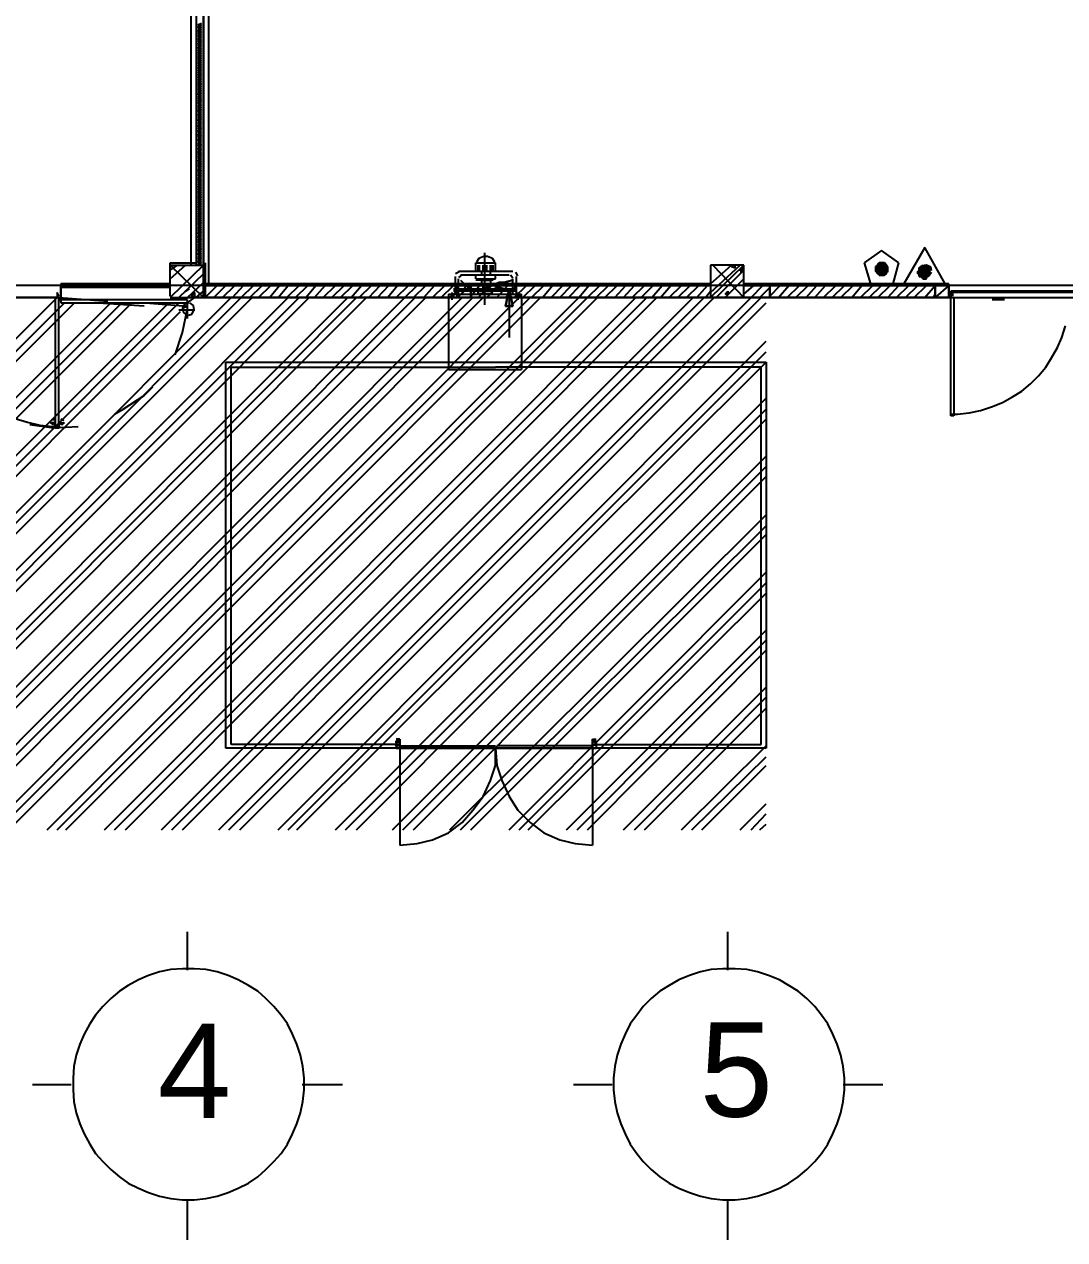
# Model space of a CAD drawing. Header units: millimetres. Extents: x 5 to 415, y 48 to 251.
# Drawn here: x 61.25 to 86.59, y 48.44 to 78.04 of the extents above; entities that cross this region are included whole.
import ezdxf

# ---------------------------------------------------------------- set-up
doc = ezdxf.new("R2010")
doc.units = ezdxf.units.MM
for name, color, linetype in [('H', 7, 'Continuous'), ('P', 7, 'Continuous'), ('T', 7, 'Continuous')]:
    doc.layers.add(name, color=color, linetype=linetype)

msp = doc.modelspace()

# ---------------------------------------------------------------- hatches: boundary and pattern name
at = {"layer": 'H', "linetype": 'Continuous'}
for points in [[(82.003, 72.143), (82.038, 72.178), (82.25, 72.178), (82.25, 72.143), (82.003, 72.143)], [(82.003, 72.09), (82.003, 72.143), (82.303, 72.143), (82.303, 72.09), (82.003, 72.09)], [(82.003, 72.055), (82.003, 72.09), (82.303, 72.09), (82.303, 72.055), (82.003, 72.055)], [(82.003, 72.002), (82.003, 72.055), (82.303, 72.055), (82.303, 72.002), (82.003, 72.002)], [(82.038, 71.967), (82.003, 72.002), (82.25, 72.002), (82.25, 71.967), (82.038, 71.967)], [(82.038, 72.178), (82.091, 72.231), (82.215, 72.231), (82.25, 72.178), (82.038, 72.178)], [(82.091, 71.931), (82.038, 71.967), (82.25, 71.967), (82.215, 71.931), (82.091, 71.931)], [(83.009, 72.002), (83.062, 72.055), (83.308, 72.055), (83.308, 72.002), (83.009, 72.002)], [(83.009, 71.967), (83.009, 72.002), (83.308, 72.002), (83.308, 71.967), (83.009, 71.967)], [(83.062, 72.09), (83.097, 72.143), (83.273, 72.143), (83.273, 72.09), (83.062, 72.09)], [(83.062, 72.055), (83.062, 72.09), (83.308, 72.09), (83.308, 72.055), (83.062, 72.055)], [(83.062, 71.931), (83.062, 71.967), (83.308, 71.967), (83.308, 71.931), (83.062, 71.931)], [(83.062, 71.878), (83.062, 71.931), (83.308, 71.931), (83.273, 71.878), (83.062, 71.878)], [(83.15, 71.843), (83.097, 71.878), (83.22, 71.878), (83.22, 71.843), (83.15, 71.843)], [(72.99, 71.173), (73.06, 71.579), (73.148, 71.173), (72.99, 71.173)], [(70.309, 60.537), (70.309, 60.59), (70.362, 60.59), (70.362, 60.537), (70.309, 60.537)], [(70.309, 60.448), (70.309, 60.501), (70.362, 60.501), (70.362, 60.448), (70.309, 60.448)]]:
    msp.add_hatch(color=256, dxfattribs=at).paths.add_polyline_path(points)

# ---------------------------------------------------------------- linework, layer by layer
at = {"layer": 'P'}
for points in [[(65.74, 102.112), (65.74, 71.72)], [(65.74, 102.112), (65.74, 71.72)], [(65.617, 72.178), (65.617, 86.66)], [(65.617, 86.66), (65.617, 72.178)], [(65.317, 72.178), (65.317, 84.931)], [(65.44, 84.931), (65.44, 72.178)], [(65.44, 84.931), (65.44, 72.178)], [(65.476, 78.034), (65.564, 78.07)], [(65.476, 77.982), (65.564, 78.034)], [(65.564, 78.034), (65.476, 78.034)], [(65.476, 77.946), (65.564, 77.982)], [(65.564, 77.982), (65.476, 77.982)], [(65.476, 77.893), (65.564, 77.946)], [(65.564, 77.946), (65.476, 77.946)], [(65.476, 77.858), (65.564, 77.893)], [(65.564, 77.893), (65.476, 77.893)], [(65.476, 77.823), (65.564, 77.858)], [(65.564, 77.858), (65.476, 77.858)], [(65.476, 77.77), (65.564, 77.823)], [(65.564, 77.823), (65.476, 77.823)], [(65.476, 77.735), (65.564, 77.77)], [(65.564, 77.77), (65.476, 77.77)], [(65.476, 77.682), (65.564, 77.735)], [(65.564, 77.735), (65.476, 77.735)], [(65.476, 77.646), (65.564, 77.682)], [(65.564, 77.682), (65.476, 77.682)], [(65.476, 77.611), (65.564, 77.646)], [(65.564, 77.646), (65.476, 77.646)], [(65.476, 77.558), (65.564, 77.611)], [(65.564, 77.611), (65.476, 77.611)], [(65.476, 77.523), (65.564, 77.558)], [(65.564, 77.558), (65.476, 77.558)], [(65.476, 77.47), (65.564, 77.523)], [(65.564, 77.523), (65.476, 77.523)], [(65.476, 77.435), (65.564, 77.47)], [(65.564, 77.47), (65.476, 77.47)], [(65.476, 77.399), (65.564, 77.435)], [(65.564, 77.435), (65.476, 77.435)], [(65.476, 77.347), (65.564, 77.399)], [(65.564, 77.399), (65.476, 77.399)], [(65.476, 77.311), (65.564, 77.347)], [(65.564, 77.347), (65.476, 77.347)], [(65.476, 77.258), (65.564, 77.311)], [(65.564, 77.311), (65.476, 77.311)], [(65.564, 77.223), (65.476, 77.258)], [(65.476, 77.258), (65.564, 77.258)], [(65.564, 77.258), (65.476, 77.258)], [(65.564, 77.188), (65.476, 77.223)], [(65.476, 77.223), (65.564, 77.223)], [(65.564, 77.135), (65.476, 77.188)], [(65.476, 77.188), (65.564, 77.188)], [(65.564, 77.1), (65.476, 77.135)], [(65.476, 77.135), (65.564, 77.135)], [(65.564, 77.047), (65.476, 77.1)], [(65.476, 77.1), (65.564, 77.1)], [(65.564, 77.011), (65.476, 77.047)], [(65.476, 77.047), (65.564, 77.047)], [(65.564, 76.976), (65.476, 77.011)], [(65.476, 77.011), (65.564, 77.011)], [(65.564, 76.923), (65.476, 76.976)], [(65.476, 76.976), (65.564, 76.976)], [(65.564, 76.888), (65.476, 76.923)], [(65.476, 76.923), (65.564, 76.923)], [(65.564, 76.835), (65.476, 76.888)], [(65.476, 76.888), (65.564, 76.888)], [(65.564, 76.8), (65.476, 76.835)], [(65.476, 76.835), (65.564, 76.835)], [(65.564, 76.764), (65.476, 76.8)], [(65.476, 76.8), (65.564, 76.8)], [(65.564, 76.712), (65.476, 76.764)], [(65.476, 76.764), (65.564, 76.764)], [(65.564, 76.676), (65.476, 76.712)], [(65.476, 76.712), (65.564, 76.712)], [(65.564, 76.623), (65.476, 76.676)], [(65.476, 76.676), (65.564, 76.676)], [(65.564, 76.588), (65.476, 76.623)], [(65.476, 76.623), (65.564, 76.623)], [(65.564, 76.553), (65.476, 76.588)], [(65.476, 76.588), (65.564, 76.588)], [(65.564, 76.5), (65.476, 76.553)], [(65.476, 76.553), (65.564, 76.553)], [(65.564, 76.465), (65.476, 76.5)], [(65.476, 76.5), (65.564, 76.5)], [(65.564, 76.412), (65.476, 76.465)], [(65.476, 76.465), (65.564, 76.465)], [(65.564, 76.376), (65.476, 76.412)], [(65.476, 76.412), (65.564, 76.412)], [(65.564, 76.341), (65.476, 76.376)], [(65.476, 76.376), (65.564, 76.376)], [(65.564, 76.288), (65.476, 76.341)], [(65.476, 76.341), (65.564, 76.341)], [(65.564, 76.253), (65.476, 76.288)], [(65.476, 76.288), (65.564, 76.288)], [(65.564, 76.2), (65.476, 76.253)], [(65.476, 76.253), (65.564, 76.253)], [(65.564, 76.165), (65.476, 76.2)], [(65.476, 76.2), (65.564, 76.2)], [(65.564, 76.129), (65.476, 76.165)], [(65.476, 76.165), (65.564, 76.165)], [(65.564, 76.077), (65.476, 76.129)], [(65.476, 76.129), (65.564, 76.129)], [(65.564, 76.041), (65.476, 76.077)], [(65.476, 76.077), (65.564, 76.077)], [(65.564, 75.988), (65.476, 76.041)], [(65.476, 76.041), (65.564, 76.041)], [(65.564, 75.953), (65.476, 75.988)], [(65.476, 75.988), (65.564, 75.988)], [(65.564, 75.918), (65.476, 75.953)], [(65.476, 75.953), (65.564, 75.953)], [(65.564, 75.865), (65.476, 75.918)], [(65.476, 75.918), (65.564, 75.918)], [(65.564, 75.83), (65.476, 75.865)], [(65.476, 75.865), (65.564, 75.865)], [(65.564, 75.777), (65.476, 75.83)], [(65.476, 75.83), (65.564, 75.83)], [(65.564, 75.741), (65.476, 75.777)], [(65.476, 75.777), (65.564, 75.777)], [(65.564, 75.706), (65.476, 75.741)], [(65.476, 75.741), (65.564, 75.741)], [(65.564, 75.653), (65.476, 75.706)], [(65.476, 75.706), (65.564, 75.706)], [(65.564, 75.618), (65.476, 75.653)], [(65.476, 75.653), (65.564, 75.653)], [(65.476, 75.565), (65.564, 75.618)], [(65.564, 75.618), (65.476, 75.618)], [(65.476, 75.618), (65.564, 75.618)], [(65.476, 75.53), (65.564, 75.565)], [(65.564, 75.565), (65.476, 75.565)], [(65.476, 75.494), (65.564, 75.53)], [(65.564, 75.53), (65.476, 75.53)], [(65.476, 75.442), (65.564, 75.494)], [(65.564, 75.494), (65.476, 75.494)], [(65.476, 75.406), (65.564, 75.442)], [(65.564, 75.442), (65.476, 75.442)], [(65.476, 75.353), (65.564, 75.406)], [(65.564, 75.406), (65.476, 75.406)], [(65.476, 75.318), (65.564, 75.353)], [(65.564, 75.353), (65.476, 75.353)], [(65.476, 75.283), (65.564, 75.318)], [(65.564, 75.318), (65.476, 75.318)], [(65.476, 75.23), (65.564, 75.283)], [(65.564, 75.283), (65.476, 75.283)], [(65.476, 75.195), (65.564, 75.23)], [(65.564, 75.23), (65.476, 75.23)], [(65.476, 75.142), (65.564, 75.195)], [(65.564, 75.195), (65.476, 75.195)], [(65.476, 75.106), (65.564, 75.142)], [(65.564, 75.142), (65.476, 75.142)], [(65.476, 75.071), (65.564, 75.106)], [(65.564, 75.106), (65.476, 75.106)], [(65.476, 75.018), (65.564, 75.071)], [(65.564, 75.071), (65.476, 75.071)], [(65.476, 74.983), (65.564, 75.018)], [(65.564, 75.018), (65.476, 75.018)], [(65.476, 74.93), (65.564, 74.983)], [(65.564, 74.983), (65.476, 74.983)], [(65.476, 74.895), (65.564, 74.93)], [(65.564, 74.93), (65.476, 74.93)], [(65.476, 74.859), (65.564, 74.895)], [(65.564, 74.895), (65.476, 74.895)], [(65.476, 74.807), (65.564, 74.859)], [(65.564, 74.859), (65.476, 74.859)], [(65.476, 74.771), (65.564, 74.807)], [(65.564, 74.807), (65.476, 74.807)], [(65.476, 74.718), (65.564, 74.771)], [(65.564, 74.771), (65.476, 74.771)], [(65.476, 74.683), (65.564, 74.718)], [(65.564, 74.718), (65.476, 74.718)], [(65.476, 74.648), (65.564, 74.683)], [(65.564, 74.683), (65.476, 74.683)], [(65.476, 74.595), (65.564, 74.648)], [(65.564, 74.648), (65.476, 74.648)], [(65.476, 74.56), (65.564, 74.595)], [(65.564, 74.595), (65.476, 74.595)], [(65.476, 74.507), (65.564, 74.56)], [(65.564, 74.56), (65.476, 74.56)], [(65.476, 74.471), (65.564, 74.507)], [(65.564, 74.507), (65.476, 74.507)], [(65.476, 74.436), (65.564, 74.471)], [(65.564, 74.471), (65.476, 74.471)], [(65.476, 74.383), (65.564, 74.436)], [(65.564, 74.436), (65.476, 74.436)], [(65.476, 74.348), (65.564, 74.383)], [(65.564, 74.383), (65.476, 74.383)], [(65.476, 74.295), (65.564, 74.348)], [(65.564, 74.348), (65.476, 74.348)], [(65.476, 74.26), (65.564, 74.295)], [(65.564, 74.295), (65.476, 74.295)], [(65.476, 74.224), (65.564, 74.26)], [(65.564, 74.26), (65.476, 74.26)], [(65.476, 74.172), (65.564, 74.224)], [(65.564, 74.224), (65.476, 74.224)], [(65.476, 74.136), (65.564, 74.172)], [(65.564, 74.172), (65.476, 74.172)], [(65.476, 74.083), (65.564, 74.136)], [(65.564, 74.136), (65.476, 74.136)], [(65.476, 74.048), (65.564, 74.083)], [(65.564, 74.083), (65.476, 74.083)], [(65.476, 74.013), (65.564, 74.048)], [(65.564, 74.048), (65.476, 74.048)], [(65.476, 73.96), (65.564, 74.013)], [(65.564, 74.013), (65.476, 74.013)], [(65.564, 73.925), (65.476, 73.96)], [(65.476, 73.96), (65.564, 73.96)], [(65.564, 73.96), (65.476, 73.96)], [(65.564, 73.872), (65.476, 73.925)], [(65.476, 73.925), (65.564, 73.925)], [(65.564, 73.836), (65.476, 73.872)], [(65.476, 73.872), (65.564, 73.872)], [(65.564, 73.801), (65.476, 73.836)], [(65.476, 73.836), (65.564, 73.836)], [(65.564, 73.748), (65.476, 73.801)], [(65.476, 73.801), (65.564, 73.801)], [(65.564, 73.713), (65.476, 73.748)], [(65.476, 73.748), (65.564, 73.748)], [(65.564, 73.66), (65.476, 73.713)], [(65.476, 73.713), (65.564, 73.713)], [(65.564, 73.625), (65.476, 73.66)], [(65.476, 73.66), (65.564, 73.66)], [(65.564, 73.589), (65.476, 73.625)], [(65.476, 73.625), (65.564, 73.625)], [(65.564, 73.537), (65.476, 73.589)], [(65.476, 73.589), (65.564, 73.589)], [(65.564, 73.501), (65.476, 73.537)], [(65.476, 73.537), (65.564, 73.537)], [(65.564, 73.448), (65.476, 73.501)], [(65.476, 73.501), (65.564, 73.501)], [(65.564, 73.413), (65.476, 73.448)], [(65.476, 73.448), (65.564, 73.448)], [(65.564, 73.378), (65.476, 73.413)], [(65.476, 73.413), (65.564, 73.413)], [(65.564, 73.325), (65.476, 73.378)], [(65.476, 73.378), (65.564, 73.378)], [(65.564, 73.29), (65.476, 73.325)], [(65.476, 73.325), (65.564, 73.325)], [(65.564, 73.237), (65.476, 73.29)], [(65.476, 73.29), (65.564, 73.29)], [(65.564, 73.201), (65.476, 73.237)], [(65.476, 73.237), (65.564, 73.237)], [(65.564, 73.166), (65.476, 73.201)], [(65.476, 73.201), (65.564, 73.201)], [(65.564, 73.113), (65.476, 73.166)], [(65.476, 73.166), (65.564, 73.166)], [(65.564, 73.078), (65.476, 73.113)], [(65.476, 73.113), (65.564, 73.113)], [(65.564, 73.025), (65.476, 73.078)], [(65.476, 73.078), (65.564, 73.078)], [(65.564, 72.99), (65.476, 73.025)], [(65.476, 73.025), (65.564, 73.025)], [(65.564, 72.954), (65.476, 72.99)], [(65.476, 72.99), (65.564, 72.99)], [(65.564, 72.902), (65.476, 72.954)], [(65.476, 72.954), (65.564, 72.954)], [(65.564, 72.866), (65.476, 72.902)], [(65.476, 72.902), (65.564, 72.902)], [(65.564, 72.813), (65.476, 72.866)], [(65.476, 72.866), (65.564, 72.866)], [(65.564, 72.778), (65.476, 72.813)], [(65.476, 72.813), (65.564, 72.813)], [(65.564, 72.743), (65.476, 72.778)], [(65.476, 72.778), (65.564, 72.778)], [(65.564, 72.69), (65.476, 72.743)], [(65.476, 72.743), (65.564, 72.743)], [(65.564, 72.655), (65.476, 72.69)], [(65.476, 72.69), (65.564, 72.69)], [(65.564, 72.602), (65.476, 72.655)], [(65.476, 72.655), (65.564, 72.655)], [(65.564, 72.566), (65.476, 72.602)], [(65.476, 72.602), (65.564, 72.602)], [(65.564, 72.531), (65.476, 72.566)], [(65.476, 72.566), (65.564, 72.566)], [(83.185, 72.602), (82.673, 71.72)], [(83.679, 71.72), (83.185, 72.602)], [(65.564, 72.478), (65.476, 72.531)], [(65.476, 72.531), (65.564, 72.531)], [(65.564, 72.443), (65.476, 72.478)], [(65.476, 72.478), (65.564, 72.478)], [(65.564, 72.39), (65.476, 72.443)], [(65.476, 72.443), (65.564, 72.443)], [(65.564, 72.355), (65.476, 72.39)], [(65.476, 72.39), (65.564, 72.39)], [(65.564, 72.319), (65.476, 72.355)], [(65.476, 72.355), (65.564, 72.355)], [(65.476, 72.267), (65.564, 72.319)], [(65.564, 72.319), (65.476, 72.319)], [(65.476, 72.319), (65.564, 72.319)], [(65.476, 72.231), (65.564, 72.267)], [(65.564, 72.267), (65.476, 72.267)], [(72.319, 72.337), (72.267, 72.249)], [(72.443, 72.39), (72.319, 72.337)], [(72.531, 72.39), (72.443, 72.39)], [(72.461, 72.478), (72.461, 71.208)], [(72.655, 72.337), (72.531, 72.39)], [(72.708, 72.249), (72.655, 72.337)], [(82.127, 72.531), (81.703, 72.231)], [(82.55, 72.231), (82.127, 72.531)], [(64.805, 71.72), (64.805, 72.231)], [(64.805, 72.231), (65.44, 72.231)], [(64.805, 72.055), (64.982, 72.178)], [(64.805, 71.843), (65.176, 72.178)], [(64.805, 72.178), (65.617, 72.178)], [(64.805, 71.42), (64.805, 72.178)], [(65.617, 72.178), (64.805, 71.385)], [(64.805, 72.178), (65.617, 71.385)], [(65.017, 71.385), (65.617, 71.967)], [(65.476, 72.178), (65.564, 72.231)], [(65.564, 72.231), (65.476, 72.231)], [(65.617, 71.42), (65.617, 72.178)], [(65.652, 72.231), (65.652, 71.385)], [(71.861, 72.02), (71.755, 71.967)], [(73.148, 72.02), (71.826, 72.02)], [(72.249, 72.02), (72.249, 72.231)], [(72.249, 72.231), (72.725, 72.231)], [(72.302, 72.02), (72.302, 72.178)], [(72.302, 72.02), (72.302, 72.178)], [(72.337, 72.02), (72.337, 72.178)], [(72.39, 71.931), (72.39, 72.02)], [(72.425, 72.02), (72.425, 72.178)], [(72.513, 72.02), (72.513, 72.178)], [(72.602, 72.02), (72.602, 72.178)], [(72.602, 71.931), (72.602, 72.02)], [(72.637, 72.02), (72.637, 72.178)], [(72.672, 72.02), (72.672, 72.178)], [(72.725, 72.02), (72.725, 72.231)], [(73.272, 71.914), (73.219, 72.002)], [(77.964, 71.385), (78.775, 72.178)], [(77.964, 71.72), (78.475, 72.178)], [(77.964, 71.508), (78.687, 72.178)], [(78.775, 72.178), (77.964, 72.178)], [(77.964, 72.178), (77.964, 71.385)], [(78.017, 72.178), (78.775, 71.385)], [(78.105, 71.385), (78.775, 72.055)], [(78.564, 72.178), (78.475, 72.143)], [(78.475, 72.143), (78.564, 72.108)], [(78.564, 72.108), (78.564, 72.178)], [(78.74, 72.108), (78.687, 72.02)], [(78.687, 72.02), (78.775, 72.02)], [(78.775, 72.02), (78.74, 72.108)], [(78.775, 71.385), (78.775, 72.178)], [(81.703, 72.231), (81.862, 71.72)], [(82.056, 72.214), (81.986, 72.108)], [(81.986, 72.143), (82.038, 72.178)], [(82.25, 72.143), (81.986, 72.143)], [(82.285, 72.143), (81.986, 72.143)], [(81.986, 72.143), (82.285, 72.143)], [(82.285, 72.143), (81.986, 72.143)], [(81.986, 72.143), (82.25, 72.143)], [(82.285, 72.143), (81.986, 72.143)], [(81.986, 72.143), (82.285, 72.108)], [(81.986, 72.143), (82.285, 72.108)], [(81.986, 72.108), (81.986, 72.143)], [(81.986, 72.108), (82.021, 72.002)], [(82.285, 72.108), (81.986, 72.108)], [(82.285, 72.108), (81.986, 72.108)], [(81.986, 72.108), (82.285, 72.055)], [(81.986, 72.108), (82.285, 72.055)], [(81.986, 72.055), (81.986, 72.108)], [(82.285, 72.055), (81.986, 72.055)], [(82.285, 72.055), (81.986, 72.055)], [(81.986, 72.055), (82.285, 72.055)], [(81.986, 72.055), (82.285, 72.055)], [(82.285, 72.055), (81.986, 72.055)], [(82.285, 72.055), (81.986, 72.055)], [(81.986, 72.055), (82.285, 72.02)], [(81.986, 72.055), (82.285, 72.02)], [(81.986, 72.02), (81.986, 72.055)], [(82.285, 72.02), (81.986, 72.02)], [(82.25, 72.02), (81.986, 72.02)], [(81.986, 72.02), (82.25, 72.02)], [(82.25, 72.02), (81.986, 72.02)], [(81.986, 72.02), (82.285, 72.02)], [(82.25, 72.02), (81.986, 72.02)], [(81.986, 72.02), (82.25, 71.967)], [(81.986, 72.02), (82.25, 71.967)], [(82.038, 71.967), (81.986, 72.02)], [(82.021, 72.002), (82.109, 71.931)], [(82.038, 72.178), (82.074, 72.231)], [(82.25, 72.178), (82.038, 72.178)], [(82.25, 72.178), (82.038, 72.178)], [(82.038, 72.178), (82.25, 72.178)], [(82.038, 72.178), (82.25, 72.178)], [(82.25, 72.178), (82.038, 72.178)], [(82.25, 72.178), (82.038, 72.178)], [(82.038, 72.178), (82.25, 72.143)], [(82.038, 72.178), (82.25, 72.143)], [(82.25, 71.967), (82.038, 71.967)], [(82.25, 71.967), (82.038, 71.967)], [(82.038, 71.967), (82.25, 71.967)], [(82.038, 71.967), (82.25, 71.967)], [(82.25, 71.967), (82.038, 71.967)], [(82.25, 71.967), (82.038, 71.967)], [(82.038, 71.967), (82.197, 71.931)], [(82.038, 71.967), (82.197, 71.931)], [(82.074, 71.931), (82.038, 71.967)], [(82.162, 72.231), (82.056, 72.214)], [(82.127, 72.231), (82.074, 72.231)], [(82.074, 72.231), (82.127, 72.231)], [(82.197, 72.231), (82.074, 72.231)], [(82.074, 72.231), (82.197, 72.231)], [(82.197, 72.231), (82.074, 72.231)], [(82.074, 72.231), (82.162, 72.231)], [(82.197, 72.231), (82.074, 72.231)], [(82.074, 72.231), (82.25, 72.178)], [(82.074, 72.231), (82.25, 72.178)], [(82.109, 71.931), (82.215, 71.949)], [(82.268, 72.161), (82.162, 72.231)], [(82.162, 72.231), (82.162, 72.231)], [(82.162, 72.231), (82.162, 72.231)], [(82.162, 72.231), (82.197, 72.231)], [(82.25, 72.178), (82.197, 72.231)], [(82.197, 71.931), (82.25, 71.967)], [(82.215, 71.949), (82.285, 72.055)], [(82.25, 72.178), (82.25, 72.178)], [(82.25, 72.178), (82.25, 72.178)], [(82.25, 72.143), (82.25, 72.178)], [(82.25, 72.143), (82.285, 72.143)], [(82.285, 72.02), (82.25, 72.02)], [(82.25, 71.967), (82.25, 72.02)], [(82.25, 71.967), (82.25, 71.967)], [(82.25, 71.967), (82.25, 71.967)], [(82.285, 72.073), (82.268, 72.161)], [(82.285, 72.108), (82.285, 72.143)], [(82.285, 72.055), (82.285, 72.108)], [(82.285, 72.055), (82.285, 72.055)], [(82.285, 72.055), (82.285, 72.055)], [(82.285, 72.02), (82.285, 72.055)], [(82.409, 71.72), (82.55, 72.231)], [(83.009, 72.02), (83.044, 72.055)], [(83.308, 72.02), (83.009, 72.02)], [(83.308, 72.02), (83.009, 72.02)], [(83.009, 72.02), (83.308, 72.02)], [(83.009, 72.02), (83.308, 72.02)], [(83.308, 72.02), (83.009, 72.02)], [(83.308, 72.02), (83.009, 72.02)], [(83.009, 72.02), (83.308, 71.967)], [(83.009, 72.02), (83.308, 71.967)], [(83.009, 71.967), (83.009, 72.02)], [(83.308, 71.967), (83.009, 71.967)], [(83.308, 71.967), (83.009, 71.967)], [(83.009, 71.967), (83.044, 71.967)], [(83.009, 71.967), (83.308, 71.967)], [(83.308, 71.967), (83.009, 71.967)], [(83.114, 72.161), (83.044, 72.073)], [(83.044, 72.108), (83.097, 72.143)], [(83.256, 72.108), (83.044, 72.108)], [(83.308, 72.108), (83.044, 72.108)], [(83.044, 72.108), (83.308, 72.108)], [(83.308, 72.108), (83.044, 72.108)], [(83.044, 72.108), (83.256, 72.108)], [(83.308, 72.108), (83.044, 72.108)], [(83.044, 72.108), (83.308, 72.055)], [(83.044, 72.108), (83.308, 72.055)], [(83.044, 72.055), (83.044, 72.108)], [(83.044, 72.073), (83.079, 71.949)], [(83.308, 72.055), (83.044, 72.055)], [(83.308, 72.055), (83.044, 72.055)], [(83.044, 72.055), (83.308, 72.02)], [(83.044, 72.055), (83.308, 72.02)], [(83.044, 71.967), (83.308, 71.967)], [(83.308, 71.967), (83.044, 71.967)], [(83.044, 71.967), (83.308, 71.931)], [(83.044, 71.967), (83.308, 71.931)], [(83.044, 71.931), (83.044, 71.967)], [(83.079, 71.949), (83.167, 71.896)], [(83.22, 72.143), (83.097, 72.143)], [(83.097, 72.143), (83.132, 72.143)], [(83.256, 72.143), (83.097, 72.143)], [(83.097, 72.143), (83.256, 72.143)], [(83.256, 72.143), (83.097, 72.143)], [(83.097, 72.143), (83.22, 72.143)], [(83.256, 72.143), (83.097, 72.143)], [(83.097, 72.143), (83.256, 72.108)], [(83.097, 72.143), (83.256, 72.108)], [(83.22, 72.178), (83.114, 72.161)], [(83.22, 72.143), (83.132, 72.143)], [(83.132, 72.143), (83.22, 72.143)], [(83.22, 72.143), (83.132, 72.143)], [(83.132, 72.143), (83.185, 72.143)], [(83.22, 72.143), (83.132, 72.143)], [(83.132, 72.143), (83.22, 72.143)], [(83.132, 72.143), (83.22, 72.143)], [(83.185, 72.143), (83.22, 72.143)], [(83.326, 72.125), (83.22, 72.178)], [(83.22, 72.143), (83.22, 72.143)], [(83.22, 72.143), (83.256, 72.143)], [(83.256, 72.108), (83.256, 72.143)], [(83.256, 72.108), (83.308, 72.108)], [(83.273, 71.914), (83.344, 72.002)], [(83.308, 72.055), (83.308, 72.108)], [(83.308, 72.02), (83.308, 72.055)], [(83.308, 72.02), (83.308, 72.02)], [(83.308, 72.02), (83.308, 72.02)], [(83.308, 71.967), (83.308, 72.02)], [(83.308, 71.967), (83.308, 71.967)], [(83.308, 71.931), (83.308, 71.967)], [(83.344, 72.037), (83.326, 72.125)], [(393.982, 71.684), (38.858, 71.684)], [(62.142, 71.72), (62.142, 71.261)], [(64.805, 71.72), (62.142, 71.72)], [(62.142, 71.684), (62.142, 71.296)], [(62.142, 71.296), (62.142, 71.684)], [(62.142, 71.684), (62.142, 71.296)], [(62.142, 71.296), (62.142, 71.684)], [(62.142, 71.296), (62.142, 71.684)], [(65.229, 71.385), (65.617, 71.755)], [(77.964, 71.72), (65.617, 71.72)], [(65.617, 71.684), (71.79, 71.684)], [(65.617, 71.596), (65.687, 71.684)], [(71.79, 71.684), (65.617, 71.684)], [(65.652, 71.385), (65.952, 71.684)], [(65.864, 71.385), (66.163, 71.684)], [(66.075, 71.385), (66.375, 71.684)], [(66.322, 71.385), (66.587, 71.684)], [(66.534, 71.385), (66.834, 71.684)], [(66.746, 71.385), (67.045, 71.684)], [(66.957, 71.385), (67.257, 71.684)], [(67.222, 71.385), (67.469, 71.684)], [(67.433, 71.385), (67.68, 71.684)], [(67.645, 71.385), (67.945, 71.684)], [(67.857, 71.385), (68.157, 71.684)], [(68.104, 71.385), (68.351, 71.684)], [(68.315, 71.385), (68.58, 71.684)], [(68.527, 71.385), (68.827, 71.684)], [(68.739, 71.385), (69.039, 71.684)], [(68.95, 71.385), (69.25, 71.684)], [(69.215, 71.385), (69.462, 71.684)], [(69.409, 71.385), (69.709, 71.684)], [(69.638, 71.385), (69.921, 71.684)], [(69.85, 71.385), (70.132, 71.684)], [(70.097, 71.385), (70.344, 71.684)], [(70.309, 71.385), (70.608, 71.684)], [(70.52, 71.385), (70.82, 71.684)], [(70.732, 71.385), (71.032, 71.684)], [(70.979, 71.385), (71.243, 71.684)], [(71.191, 71.385), (71.49, 71.684)], [(71.402, 71.385), (71.702, 71.684)], [(71.755, 71.473), (71.755, 71.896)], [(71.79, 71.385), (72.125, 71.684)], [(71.79, 71.385), (71.79, 71.684)], [(71.79, 71.684), (72.125, 71.684)], [(72.125, 71.684), (71.79, 71.684)], [(71.79, 71.684), (71.79, 71.385)], [(71.896, 71.931), (71.826, 71.878)], [(71.826, 71.473), (71.826, 71.843)], [(73.06, 71.931), (71.878, 71.931)], [(71.878, 71.808), (72.002, 71.684)], [(71.878, 71.808), (72.002, 71.684)], [(72.002, 71.684), (71.967, 71.596)], [(72.002, 71.684), (71.967, 71.596)], [(72.002, 71.684), (72.09, 71.632)], [(72.002, 71.684), (72.09, 71.632)], [(72.125, 71.684), (77.964, 71.684)], [(72.125, 71.42), (72.337, 71.684)], [(77.964, 71.684), (72.125, 71.684)], [(72.125, 71.684), (72.125, 71.385)], [(72.125, 71.385), (72.125, 71.684)], [(72.249, 71.843), (72.249, 71.931)], [(72.249, 71.843), (72.725, 71.843)], [(72.249, 71.843), (72.672, 71.843)], [(72.672, 71.808), (72.249, 71.808)], [(72.302, 71.385), (72.602, 71.684)], [(72.39, 71.72), (72.39, 71.808)], [(72.39, 71.808), (72.602, 71.808)], [(72.602, 71.72), (72.39, 71.72)], [(72.425, 71.596), (72.425, 71.72)], [(72.425, 71.72), (72.513, 71.72)], [(72.637, 71.684), (72.461, 71.543)], [(72.637, 71.684), (72.461, 71.596)], [(72.513, 71.72), (72.513, 71.632)], [(72.513, 71.385), (72.813, 71.684)], [(72.672, 71.684), (72.549, 71.72)], [(72.725, 71.684), (72.549, 71.72)], [(72.602, 71.808), (72.602, 71.72)], [(72.813, 71.755), (72.637, 71.684)], [(72.76, 71.72), (72.637, 71.684)], [(72.813, 71.632), (72.672, 71.684)], [(72.725, 71.843), (72.725, 71.931)], [(72.76, 71.632), (72.725, 71.72)], [(72.884, 71.596), (72.725, 71.684)], [(72.937, 71.755), (72.76, 71.72)], [(72.76, 71.385), (73.025, 71.684)], [(72.972, 71.755), (72.813, 71.755)], [(73.148, 71.808), (72.937, 71.755)], [(73.148, 71.808), (72.972, 71.755)], [(72.972, 71.385), (73.237, 71.684)], [(73.148, 71.861), (73.096, 71.931)], [(73.148, 71.473), (73.148, 71.843)], [(73.184, 71.385), (73.484, 71.684)], [(73.237, 71.473), (73.237, 71.896)], [(73.395, 71.385), (73.695, 71.684)], [(73.607, 71.385), (73.907, 71.684)], [(73.872, 71.385), (74.119, 71.684)], [(74.083, 71.385), (74.366, 71.684)], [(74.295, 71.385), (74.577, 71.684)], [(74.507, 71.385), (74.789, 71.684)], [(74.754, 71.385), (75.001, 71.684)], [(74.965, 71.385), (75.265, 71.684)], [(75.177, 71.385), (75.477, 71.684)], [(75.389, 71.385), (75.688, 71.684)], [(75.636, 71.385), (75.9, 71.684)], [(75.847, 71.385), (76.112, 71.684)], [(76.059, 71.385), (76.359, 71.684)], [(76.271, 71.385), (76.57, 71.684)], [(76.535, 71.385), (76.782, 71.684)], [(76.747, 71.385), (76.994, 71.684)], [(76.958, 71.385), (77.258, 71.684)], [(77.17, 71.385), (77.47, 71.684)], [(77.382, 71.385), (77.682, 71.684)], [(77.629, 71.385), (77.893, 71.684)], [(78.317, 71.385), (78.775, 71.843)], [(79.41, 71.72), (78.775, 71.72)], [(78.775, 71.684), (79.41, 71.684)], [(78.775, 71.473), (79.022, 71.684)], [(79.41, 71.684), (78.775, 71.684)], [(78.952, 71.385), (79.234, 71.684)], [(83.767, 71.72), (79.41, 71.72)], [(79.41, 71.385), (79.41, 71.684)], [(79.41, 71.684), (83.767, 71.684)], [(79.41, 71.42), (79.657, 71.684)], [(79.41, 71.684), (79.41, 71.385)], [(83.432, 71.684), (79.41, 71.684)], [(79.622, 71.385), (79.869, 71.684)], [(79.834, 71.385), (80.133, 71.684)], [(80.045, 71.385), (80.345, 71.684)], [(80.292, 71.385), (80.557, 71.684)], [(80.504, 71.385), (80.768, 71.684)], [(80.716, 71.385), (81.015, 71.684)], [(80.927, 71.385), (81.227, 71.684)], [(81.139, 71.385), (81.439, 71.684)], [(81.403, 71.385), (81.65, 71.684)], [(81.615, 71.385), (81.915, 71.684)], [(81.827, 71.385), (82.127, 71.684)], [(81.862, 71.72), (82.409, 71.72)], [(82.038, 71.385), (82.338, 71.684)], [(82.197, 71.931), (82.074, 71.931)], [(82.162, 71.931), (82.074, 71.931)], [(82.074, 71.931), (82.162, 71.931)], [(82.162, 71.931), (82.074, 71.931)], [(82.074, 71.931), (82.197, 71.931)], [(82.162, 71.931), (82.074, 71.931)], [(82.074, 71.931), (82.162, 71.931)], [(82.074, 71.931), (82.162, 71.931)], [(82.127, 71.931), (82.074, 71.931)], [(82.162, 71.931), (82.127, 71.931)], [(82.197, 71.931), (82.162, 71.931)], [(82.162, 71.931), (82.162, 71.931)], [(82.285, 71.385), (82.55, 71.684)], [(82.497, 71.385), (82.797, 71.684)], [(82.673, 71.72), (83.679, 71.72)], [(82.709, 71.385), (83.009, 71.684)], [(82.92, 71.385), (83.22, 71.684)], [(83.308, 71.931), (83.044, 71.931)], [(83.308, 71.931), (83.044, 71.931)], [(83.044, 71.931), (83.256, 71.896)], [(83.044, 71.931), (83.256, 71.896)], [(83.044, 71.896), (83.044, 71.931)], [(83.256, 71.896), (83.044, 71.896)], [(83.256, 71.896), (83.044, 71.896)], [(83.044, 71.896), (83.097, 71.896)], [(83.044, 71.896), (83.256, 71.896)], [(83.256, 71.896), (83.044, 71.896)], [(83.097, 71.896), (83.256, 71.896)], [(83.22, 71.896), (83.097, 71.896)], [(83.097, 71.896), (83.22, 71.896)], [(83.22, 71.896), (83.097, 71.896)], [(83.097, 71.896), (83.256, 71.896)], [(83.22, 71.896), (83.097, 71.896)], [(83.097, 71.896), (83.22, 71.843)], [(83.097, 71.896), (83.22, 71.843)], [(83.132, 71.843), (83.097, 71.896)], [(83.22, 71.843), (83.132, 71.843)], [(83.185, 71.843), (83.132, 71.843)], [(83.132, 71.843), (83.185, 71.843)], [(83.167, 71.896), (83.273, 71.914)], [(83.185, 71.843), (83.22, 71.843)], [(83.22, 71.843), (83.185, 71.843)], [(83.185, 71.385), (83.432, 71.684)], [(83.256, 71.896), (83.22, 71.896)], [(83.22, 71.843), (83.22, 71.896)], [(83.256, 71.896), (83.308, 71.931)], [(83.256, 71.896), (83.256, 71.896)], [(83.767, 71.684), (83.432, 71.385)], [(83.432, 71.385), (83.432, 71.684)], [(83.432, 71.684), (83.767, 71.684)], [(83.767, 71.684), (83.432, 71.684)], [(83.432, 71.684), (83.432, 71.385)], [(83.432, 71.385), (83.432, 71.684)], [(83.767, 71.385), (83.767, 71.72)], [(83.767, 71.684), (83.767, 71.385)], [(83.767, 71.684), (83.767, 71.385)], [(49.107, 58.42), (62.054, 71.385)], [(53.34, 58.42), (66.287, 71.385)], [(53.587, 58.42), (66.534, 71.385)], [(53.834, 58.42), (66.798, 71.385)], [(54.733, 58.42), (67.68, 71.385)], [(54.98, 58.42), (67.945, 71.385)], [(55.245, 58.42), (68.192, 71.385)], [(55.704, 71.385), (62.142, 71.385)], [(62.142, 71.385), (55.704, 71.385)], [(56.162, 58.42), (69.127, 71.385)], [(56.427, 58.42), (69.338, 71.385)], [(56.638, 58.42), (69.585, 71.385)], [(57.573, 58.42), (70.52, 71.385)], [(57.82, 58.42), (70.767, 71.385)], [(58.067, 58.42), (71.032, 71.385)], [(58.967, 58.42), (71.914, 71.385)], [(59.214, 58.42), (72.178, 71.385)], [(59.478, 58.42), (72.425, 71.385)], [(60.36, 58.42), (73.307, 71.385)], [(60.607, 58.42), (73.572, 71.385)], [(60.872, 58.42), (73.819, 71.385)], [(61.807, 58.42), (74.754, 71.385)], [(62.001, 71.385), (62.001, 68.21)], [(62.089, 71.385), (62.001, 71.385)], [(62.089, 71.42), (62.054, 71.508)], [(62.054, 71.508), (62.054, 71.42)], [(62.054, 58.42), (74.965, 71.385)], [(62.089, 71.385), (63.288, 71.296)], [(62.089, 68.21), (62.089, 71.385)], [(64.805, 71.632), (62.142, 71.632)], [(62.265, 58.42), (75.212, 71.385)], [(63.2, 58.42), (76.147, 71.385)], [(63.447, 58.42), (76.412, 71.385)], [(63.712, 58.42), (76.659, 71.385)], [(64.594, 58.42), (77.541, 71.385)], [(64.805, 71.385), (65.617, 71.385)], [(64.841, 58.42), (77.805, 71.385)], [(65.105, 58.42), (78.052, 71.385)], [(65.264, 71.596), (65.176, 71.543)], [(65.176, 71.543), (65.264, 71.596)], [(65.229, 71.261), (65.405, 71.385)], [(65.617, 71.385), (65.229, 71.385)], [(65.617, 71.385), (65.229, 71.385)], [(65.405, 71.508), (65.317, 71.42)], [(65.317, 71.42), (65.405, 71.42)], [(65.405, 71.42), (65.405, 71.508)], [(65.44, 71.385), (65.617, 71.543)], [(71.79, 71.385), (65.617, 71.385)], [(65.617, 71.385), (77.964, 71.385)], [(65.617, 71.385), (71.79, 71.385)], [(65.987, 58.42), (78.952, 71.385)], [(66.234, 58.42), (79.199, 71.385)], [(71.455, 71.385), (73.484, 71.385)], [(71.455, 71.385), (73.484, 71.385)], [(71.579, 71.473), (71.579, 71.385)], [(71.579, 71.473), (73.36, 71.473)], [(71.579, 71.385), (73.36, 71.385)], [(71.579, 71.385), (71.579, 69.638)], [(71.614, 71.385), (71.79, 71.543)], [(71.667, 71.508), (71.667, 71.332)], [(71.667, 71.385), (71.667, 71.473)], [(71.702, 71.596), (73.237, 71.596)], [(73.237, 71.543), (71.702, 71.543)], [(71.702, 71.473), (71.702, 71.385)], [(72.125, 71.385), (71.79, 71.385)], [(71.79, 71.385), (72.125, 71.385)], [(72.09, 71.632), (72.178, 71.596)], [(72.09, 71.632), (72.178, 71.596)], [(77.964, 71.385), (72.125, 71.385)], [(72.125, 71.385), (77.964, 71.385)], [(72.178, 71.596), (72.302, 71.596)], [(72.178, 71.596), (72.302, 71.596)], [(72.302, 71.596), (72.39, 71.596)], [(72.302, 71.473), (72.302, 71.543)], [(72.302, 71.543), (72.637, 71.543)], [(72.637, 71.473), (72.302, 71.473)], [(72.39, 71.596), (72.461, 71.596)], [(72.637, 71.543), (72.637, 71.473)], [(72.672, 71.596), (72.76, 71.632)], [(72.937, 71.596), (72.813, 71.632)], [(73.06, 71.596), (72.972, 71.173)], [(72.972, 71.173), (73.06, 71.596)], [(73.148, 71.173), (73.06, 71.596)], [(73.06, 71.596), (73.148, 71.173)], [(73.06, 71.596), (73.06, 70.414)], [(73.272, 71.508), (73.272, 71.332)], [(73.272, 71.385), (73.272, 71.473)], [(73.307, 71.473), (73.307, 71.385)], [(73.36, 71.385), (73.36, 71.473)], [(73.36, 71.385), (73.36, 69.638)], [(77.84, 71.385), (77.964, 71.543)], [(78.811, 71.385), (77.964, 71.385)], [(77.964, 71.385), (78.775, 71.385)], [(78.387, 71.385), (77.964, 71.385)], [(78.317, 71.473), (78.387, 71.543)], [(78.387, 71.473), (78.317, 71.473)], [(78.387, 71.543), (78.387, 71.473)], [(78.775, 71.385), (79.41, 71.385)], [(79.446, 71.385), (78.811, 71.385)], [(78.811, 71.385), (79.446, 71.385)], [(79.163, 71.385), (79.41, 71.632)], [(79.41, 71.385), (83.767, 71.385)], [(83.767, 71.385), (79.41, 71.385)], [(79.41, 71.385), (83.432, 71.385)], [(83.397, 71.385), (83.432, 71.473)], [(83.767, 71.385), (83.432, 71.385)], [(83.432, 71.385), (83.767, 71.385)], [(83.767, 71.385), (89.57, 71.385)], [(89.535, 71.543), (83.82, 71.543)], [(83.82, 71.543), (83.82, 71.385)], [(83.82, 71.385), (83.82, 71.543)], [(89.535, 71.508), (83.82, 71.508)], [(83.82, 71.385), (83.82, 71.473)], [(83.82, 71.473), (83.82, 71.385)], [(83.82, 68.509), (83.82, 71.385)], [(83.82, 71.385), (83.891, 71.385)], [(83.855, 71.508), (83.855, 71.42)], [(83.891, 71.385), (83.891, 68.509)], [(49.354, 58.42), (62.23, 71.261)], [(49.601, 58.42), (62.477, 71.261)], [(50.535, 58.42), (63.359, 71.261)], [(50.8, 58.42), (63.623, 71.261)], [(51.012, 58.42), (63.87, 71.261)], [(51.929, 58.42), (64.77, 71.261)], [(52.193, 58.42), (65.017, 71.261)], [(65.229, 71.332), (62.142, 71.332)], [(62.142, 71.261), (65.229, 71.261)], [(64.17, 71.173), (62.936, 71.261)], [(64.206, 71.261), (65.229, 71.173)], [(65.017, 71.085), (65.405, 71.085)], [(65.158, 71.226), (65.105, 71.138)], [(65.229, 71.173), (65.105, 71.12)], [(65.105, 71.138), (65.123, 71.032)], [(65.105, 70.538), (65.229, 71.12)], [(65.246, 71.261), (65.158, 71.226)], [(65.229, 71.261), (65.229, 71.332)], [(65.229, 70.873), (65.229, 71.296)], [(65.37, 71.191), (65.282, 71.261)], [(65.334, 70.979), (65.387, 71.085)], [(65.387, 71.085), (65.37, 71.191)], [(66.499, 58.42), (79.322, 71.261)], [(72.972, 71.173), (73.148, 71.173)], [(73.148, 71.173), (72.972, 71.173)], [(85.125, 71.332), (84.825, 71.332)], [(52.44, 58.42), (65.052, 71.049)], [(65.123, 71.032), (65.211, 70.961)], [(65.246, 70.961), (65.334, 70.979)], [(64.929, 69.991), (65.105, 70.538)], [(86.519, 70.414), (86.607, 70.697)], [(67.433, 58.42), (79.322, 70.326)], [(86.413, 70.168), (86.519, 70.414)], [(67.68, 58.42), (79.322, 70.062)], [(86.131, 69.691), (86.272, 69.921)], [(86.272, 69.921), (86.413, 70.168)], [(66.163, 69.815), (79.322, 69.815)], [(66.163, 60.413), (66.163, 69.815)], [(66.287, 60.501), (66.287, 69.691)], [(66.287, 69.691), (72.725, 69.691)], [(67.892, 58.42), (79.322, 69.815)], [(71.579, 69.638), (73.36, 69.638)], [(79.199, 69.691), (72.725, 69.691)], [(79.199, 60.501), (79.199, 69.691)], [(79.322, 69.815), (79.322, 60.413)], [(85.954, 69.48), (86.131, 69.691)], [(85.549, 69.109), (85.76, 69.286)], [(85.76, 69.286), (85.954, 69.48)], [(63.659, 68.668), (64.17, 69.003)], [(64.17, 69.003), (64.382, 69.215)], [(85.319, 68.968), (85.549, 69.109)], [(68.827, 58.42), (79.322, 68.933)], [(84.543, 68.633), (84.808, 68.721)], [(84.808, 68.721), (85.072, 68.827)], [(85.072, 68.827), (85.319, 68.968)], [(61.031, 68.439), (61.33, 68.351)], [(61.983, 68.404), (61.913, 68.404)], [(62.212, 68.386), (62.142, 68.421)], [(63.447, 68.545), (63.659, 68.668)], [(69.074, 58.42), (79.322, 68.668)], [(69.338, 58.42), (79.322, 68.421)], [(83.891, 68.509), (83.82, 68.509)], [(83.838, 68.545), (83.979, 68.545)], [(83.979, 68.545), (84.261, 68.58)], [(84.261, 68.58), (84.543, 68.633)], [(61.33, 68.351), (61.63, 68.28)], [(61.383, 68.298), (61.965, 68.21)], [(61.63, 68.28), (61.948, 68.245)], [(62.001, 68.333), (61.877, 68.333)], [(61.895, 68.333), (61.965, 68.298)], [(61.948, 68.245), (62.124, 68.245)], [(62.001, 68.368), (61.965, 68.298)], [(61.965, 68.21), (62.565, 68.245)], [(62.001, 68.368), (62.001, 68.245)], [(62.001, 68.245), (62.001, 68.368)], [(62.001, 68.21), (62.089, 68.21)], [(62.089, 68.368), (62.089, 68.245)], [(62.089, 68.245), (62.089, 68.368)], [(62.089, 68.368), (62.089, 68.298)], [(62.089, 68.333), (62.23, 68.333)], [(62.107, 68.315), (62.195, 68.298)], [(70.22, 58.42), (79.322, 67.522)], [(70.467, 58.42), (79.322, 67.275)], [(70.732, 58.42), (79.322, 67.028)], [(71.614, 58.42), (79.322, 66.093)], [(71.878, 58.42), (79.322, 65.828)], [(72.125, 58.42), (79.322, 65.617)], [(73.06, 58.42), (79.322, 64.699)], [(73.307, 58.42), (79.322, 64.435)], [(73.519, 58.42), (79.322, 64.188)], [(74.454, 58.42), (79.322, 63.288)], [(74.718, 58.42), (79.322, 63.041)], [(74.965, 58.42), (79.322, 62.794)], [(75.847, 58.42), (79.322, 61.895)], [(76.112, 58.42), (79.322, 61.648)], [(76.359, 58.42), (79.322, 61.383)], [(79.322, 60.413), (66.163, 60.413)], [(70.397, 60.501), (66.287, 60.501)], [(70.397, 60.625), (70.309, 60.625)], [(70.397, 60.625), (70.309, 60.625)], [(70.344, 60.59), (70.309, 60.59)], [(70.309, 60.59), (70.344, 60.59)], [(70.309, 60.59), (70.344, 60.59)], [(70.344, 60.59), (70.309, 60.59)], [(70.344, 60.59), (70.309, 60.59)], [(70.309, 60.59), (70.344, 60.59)], [(70.309, 60.59), (70.309, 60.537)], [(70.309, 60.537), (70.309, 60.59)], [(70.397, 60.59), (70.309, 60.59)], [(70.309, 60.59), (70.309, 60.413)], [(70.309, 60.537), (70.344, 60.537)], [(70.344, 60.537), (70.309, 60.537)], [(70.344, 60.537), (70.309, 60.537)], [(70.309, 60.537), (70.344, 60.537)], [(70.309, 60.537), (70.344, 60.537)], [(70.344, 60.537), (70.309, 60.537)], [(70.344, 60.537), (70.309, 60.537)], [(70.309, 60.537), (70.344, 60.537)], [(70.309, 60.537), (70.344, 60.537)], [(70.344, 60.537), (70.309, 60.537)], [(70.344, 60.537), (70.309, 60.537)], [(70.309, 60.537), (70.344, 60.537)], [(70.344, 60.501), (70.309, 60.501)], [(70.309, 60.501), (70.344, 60.501)], [(70.309, 60.501), (70.344, 60.501)], [(70.344, 60.501), (70.309, 60.501)], [(70.344, 60.501), (70.309, 60.501)], [(70.309, 60.501), (70.344, 60.501)], [(70.309, 60.501), (70.344, 60.501)], [(70.344, 60.501), (70.309, 60.501)], [(70.309, 60.501), (70.309, 60.466)], [(70.309, 60.466), (70.309, 60.501)], [(70.309, 60.466), (70.344, 60.466)], [(70.344, 60.466), (70.309, 60.466)], [(70.344, 60.466), (70.309, 60.466)], [(70.309, 60.466), (70.344, 60.466)], [(70.309, 60.466), (70.344, 60.466)], [(70.344, 60.466), (70.309, 60.466)], [(70.344, 60.466), (70.309, 60.466)], [(70.309, 60.466), (70.344, 60.466)], [(70.397, 60.413), (70.309, 60.413)], [(70.309, 60.413), (70.397, 60.413)], [(70.397, 60.413), (70.309, 60.413)], [(70.344, 60.59), (70.344, 60.59)], [(70.344, 60.59), (70.344, 60.59)], [(70.344, 60.59), (70.344, 60.59)], [(70.344, 60.59), (70.344, 60.59)], [(70.344, 60.59), (70.344, 60.537)], [(70.344, 60.537), (70.344, 60.59)], [(70.344, 60.537), (70.344, 60.537)], [(70.344, 60.537), (70.344, 60.537)], [(70.344, 60.537), (70.344, 60.537)], [(70.344, 60.537), (70.344, 60.537)], [(70.344, 60.537), (70.344, 60.537)], [(70.344, 60.537), (70.344, 60.537)], [(70.344, 60.501), (70.344, 60.501)], [(70.344, 60.501), (70.344, 60.501)], [(70.344, 60.501), (70.344, 60.501)], [(70.344, 60.501), (70.344, 60.501)], [(70.344, 60.501), (70.344, 60.501)], [(70.344, 60.501), (70.344, 60.501)], [(70.344, 60.501), (70.344, 60.466)], [(70.344, 60.466), (70.344, 60.501)], [(70.344, 60.466), (70.344, 60.466)], [(70.344, 60.466), (70.344, 60.466)], [(70.344, 60.466), (70.344, 60.466)], [(70.344, 60.466), (70.344, 60.466)], [(70.344, 60.466), (70.344, 60.466)], [(70.344, 60.466), (70.344, 60.466)], [(70.397, 60.625), (70.397, 60.413)], [(70.397, 60.413), (70.397, 60.625)], [(70.397, 60.413), (70.397, 60.59)], [(70.397, 60.466), (72.725, 60.466)], [(70.397, 60.466), (72.725, 60.466)], [(70.397, 60.413), (72.725, 60.413)], [(70.397, 60.413), (72.725, 60.413)], [(72.725, 60.413), (70.397, 60.413)], [(70.397, 60.413), (70.397, 58.05)], [(72.725, 59.99), (72.725, 60.413)], [(72.725, 60.413), (72.76, 59.99)], [(72.725, 60.413), (75.089, 60.413)], [(75.089, 60.466), (72.76, 60.466)], [(75.089, 60.466), (72.76, 60.466)], [(75.089, 60.413), (72.76, 60.413)], [(75.089, 60.413), (72.76, 60.413)], [(75.089, 60.625), (75.089, 60.413)], [(75.089, 60.413), (75.089, 60.625)], [(75.089, 60.625), (75.177, 60.625)], [(75.089, 60.625), (75.177, 60.625)], [(75.089, 60.413), (75.089, 60.59)], [(75.089, 60.59), (75.177, 60.59)], [(75.089, 60.413), (75.177, 60.413)], [(75.177, 60.413), (75.089, 60.413)], [(75.089, 60.413), (75.177, 60.413)], [(75.089, 60.413), (75.089, 58.05)], [(75.142, 60.59), (75.142, 60.59)], [(75.142, 60.59), (75.142, 60.59)], [(75.142, 60.59), (75.142, 60.59)], [(75.142, 60.59), (75.142, 60.59)], [(75.142, 60.59), (75.142, 60.59)], [(75.142, 60.59), (75.142, 60.59)], [(75.142, 60.59), (75.142, 60.59)], [(75.142, 60.59), (75.142, 60.59)], [(75.142, 60.59), (75.142, 60.59)], [(75.142, 60.59), (75.142, 60.59)], [(75.142, 60.59), (75.142, 60.537)], [(75.142, 60.537), (75.142, 60.59)], [(75.142, 60.537), (75.142, 60.59)], [(75.142, 60.59), (75.142, 60.537)], [(75.142, 60.537), (75.142, 60.537)], [(75.142, 60.537), (75.142, 60.537)], [(75.142, 60.537), (75.142, 60.537)], [(75.142, 60.537), (75.142, 60.537)], [(75.142, 60.537), (75.142, 60.537)], [(75.142, 60.537), (75.142, 60.537)], [(75.142, 60.537), (75.142, 60.537)], [(75.142, 60.537), (75.142, 60.537)], [(75.142, 60.537), (75.142, 60.537)], [(75.142, 60.537), (75.142, 60.537)], [(75.142, 60.537), (75.142, 60.537)], [(75.142, 60.537), (75.142, 60.537)], [(75.142, 60.537), (75.142, 60.537)], [(75.142, 60.537), (75.142, 60.537)], [(75.142, 60.537), (75.142, 60.537)], [(75.142, 60.537), (75.142, 60.537)], [(75.142, 60.537), (75.142, 60.537)], [(75.142, 60.537), (75.142, 60.537)], [(75.142, 60.501), (75.142, 60.501)], [(75.142, 60.501), (75.142, 60.501)], [(75.142, 60.501), (75.142, 60.501)], [(75.142, 60.501), (75.142, 60.501)], [(75.142, 60.501), (75.142, 60.501)], [(75.142, 60.501), (75.142, 60.501)], [(75.142, 60.501), (75.142, 60.501)], [(75.142, 60.501), (75.142, 60.501)], [(75.142, 60.501), (75.142, 60.501)], [(75.142, 60.501), (75.142, 60.501)], [(75.142, 60.501), (75.142, 60.501)], [(75.142, 60.501), (75.142, 60.501)], [(75.142, 60.501), (75.142, 60.501)], [(75.142, 60.501), (75.142, 60.501)], [(75.142, 60.501), (75.142, 60.466)], [(75.142, 60.466), (75.142, 60.501)], [(75.142, 60.466), (75.142, 60.501)], [(75.142, 60.501), (75.142, 60.466)], [(75.142, 60.466), (75.142, 60.466)], [(75.142, 60.466), (75.142, 60.466)], [(75.142, 60.466), (75.142, 60.466)], [(75.142, 60.466), (75.142, 60.466)], [(75.142, 60.466), (75.142, 60.466)], [(75.142, 60.466), (75.142, 60.466)], [(75.142, 60.466), (75.142, 60.466)], [(75.142, 60.466), (75.142, 60.466)], [(75.142, 60.466), (75.142, 60.466)], [(75.142, 60.466), (75.142, 60.466)], [(75.142, 60.466), (75.142, 60.466)], [(75.142, 60.466), (75.142, 60.466)], [(75.142, 60.466), (75.142, 60.466)], [(75.142, 60.466), (75.142, 60.466)], [(75.177, 60.59), (75.177, 60.413)], [(75.177, 60.501), (79.199, 60.501)], [(77.258, 58.42), (79.322, 60.466)], [(77.505, 58.42), (79.322, 60.202)], [(72.602, 59.619), (72.725, 59.99)], [(72.76, 59.99), (72.884, 59.619)], [(77.752, 58.42), (79.322, 59.99)], [(72.425, 59.231), (72.602, 59.619)], [(72.884, 59.619), (73.06, 59.231)], [(72.178, 58.896), (72.425, 59.231)], [(73.06, 59.231), (73.272, 58.896)], [(78.687, 58.42), (79.322, 59.055)], [(71.914, 58.596), (72.178, 58.896)], [(73.272, 58.896), (73.572, 58.596)], [(78.952, 58.42), (79.322, 58.808)], [(71.191, 58.173), (71.579, 58.349)], [(71.579, 58.349), (71.914, 58.596)], [(73.572, 58.596), (73.907, 58.349)], [(73.907, 58.349), (74.295, 58.173)], [(79.163, 58.42), (79.322, 58.561)], [(70.397, 58.05), (70.82, 58.085)], [(70.82, 58.085), (71.191, 58.173)], [(74.295, 58.173), (74.665, 58.085)], [(74.665, 58.085), (75.089, 58.05)], [(65.229, 54.998), (65.229, 55.933)], [(78.387, 54.998), (78.387, 55.933)], [(64.276, 54.875), (64.029, 54.769)], [(64.541, 54.963), (64.276, 54.875)], [(64.823, 55.016), (64.541, 54.963)], [(65.105, 55.033), (64.823, 55.016)], [(65.246, 55.033), (65.105, 55.033)], [(65.387, 55.033), (65.246, 55.033)], [(65.67, 55.016), (65.387, 55.033)], [(65.952, 54.963), (65.67, 55.016)], [(66.216, 54.875), (65.952, 54.963)], [(66.463, 54.769), (66.216, 54.875)], [(77.452, 54.875), (77.188, 54.769)], [(77.717, 54.963), (77.452, 54.875)], [(77.982, 55.016), (77.717, 54.963)], [(78.264, 55.033), (77.982, 55.016)], [(78.423, 55.033), (78.264, 55.033)], [(78.564, 55.033), (78.423, 55.033)], [(78.846, 55.016), (78.564, 55.033)], [(79.11, 54.963), (78.846, 55.016)], [(79.375, 54.875), (79.11, 54.963)], [(79.64, 54.769), (79.375, 54.875)], [(63.571, 54.487), (63.359, 54.31)], [(63.782, 54.628), (63.571, 54.487)], [(64.029, 54.769), (63.782, 54.628)], [(66.71, 54.628), (66.463, 54.769)], [(66.94, 54.487), (66.71, 54.628)], [(67.134, 54.31), (66.94, 54.487)], [(76.729, 54.487), (76.518, 54.31)], [(76.958, 54.628), (76.729, 54.487)], [(77.188, 54.769), (76.958, 54.628)], [(79.869, 54.628), (79.64, 54.769)], [(80.098, 54.487), (79.869, 54.628)], [(80.31, 54.31), (80.098, 54.487)], [(63.359, 54.31), (63.165, 54.116)], [(67.328, 54.116), (67.134, 54.31)], [(76.518, 54.31), (76.323, 54.116)], [(80.504, 54.116), (80.31, 54.31)], [(62.988, 53.904), (62.847, 53.693)], [(63.165, 54.116), (62.988, 53.904)], [(67.504, 53.904), (67.328, 54.116)], [(67.663, 53.693), (67.504, 53.904)], [(76.165, 53.904), (76.006, 53.693)], [(76.323, 54.116), (76.165, 53.904)], [(80.663, 53.904), (80.504, 54.116)], [(80.821, 53.693), (80.663, 53.904)], [(62.847, 53.693), (62.706, 53.446)], [(67.786, 53.446), (67.663, 53.693)], [(76.006, 53.693), (75.883, 53.446)], [(80.945, 53.446), (80.821, 53.693)], [(62.706, 53.446), (62.6, 53.199)], [(67.892, 53.199), (67.786, 53.446)], [(75.883, 53.446), (75.777, 53.199)], [(81.051, 53.199), (80.945, 53.446)], [(62.6, 53.199), (62.512, 52.934)], [(67.98, 52.934), (67.892, 53.199)], [(75.777, 53.199), (75.688, 52.934)], [(81.139, 52.934), (81.051, 53.199)], [(62.512, 52.934), (62.459, 52.652)], [(68.033, 52.652), (67.98, 52.934)], [(75.688, 52.934), (75.636, 52.652)], [(81.192, 52.652), (81.139, 52.934)], [(62.459, 52.652), (62.442, 52.37)], [(68.068, 52.37), (68.033, 52.652)], [(75.636, 52.652), (75.6, 52.37)], [(81.227, 52.37), (81.192, 52.652)], [(62.389, 52.211), (61.454, 52.211)], [(62.442, 52.37), (62.442, 52.229)], [(62.442, 52.229), (62.442, 52.088)], [(69.003, 52.211), (68.016, 52.211)], [(68.068, 52.229), (68.068, 52.37)], [(68.068, 52.088), (68.068, 52.229)], [(75.565, 52.211), (74.63, 52.211)], [(75.6, 52.37), (75.6, 52.229)], [(75.6, 52.229), (75.6, 52.088)], [(82.162, 52.211), (81.192, 52.211)], [(81.227, 52.229), (81.227, 52.37)], [(81.227, 52.088), (81.227, 52.229)], [(62.442, 52.088), (62.459, 51.805)], [(68.033, 51.805), (68.068, 52.088)], [(75.6, 52.088), (75.636, 51.805)], [(81.192, 51.805), (81.227, 52.088)], [(62.459, 51.805), (62.512, 51.523)], [(62.512, 51.523), (62.6, 51.259)], [(67.892, 51.259), (67.98, 51.523)], [(67.98, 51.523), (68.033, 51.805)], [(75.636, 51.805), (75.688, 51.523)], [(75.688, 51.523), (75.777, 51.259)], [(81.051, 51.259), (81.139, 51.523)], [(81.139, 51.523), (81.192, 51.805)], [(62.6, 51.259), (62.706, 51.012)], [(67.786, 51.012), (67.892, 51.259)], [(75.777, 51.259), (75.883, 51.012)], [(80.945, 51.012), (81.051, 51.259)], [(62.706, 51.012), (62.847, 50.765)], [(67.663, 50.765), (67.786, 51.012)], [(75.883, 51.012), (76.006, 50.765)], [(80.821, 50.765), (80.945, 51.012)], [(62.847, 50.765), (62.988, 50.535)], [(67.504, 50.535), (67.663, 50.765)], [(76.006, 50.765), (76.165, 50.535)], [(80.663, 50.535), (80.821, 50.765)], [(62.988, 50.535), (63.165, 50.341)], [(63.165, 50.341), (63.359, 50.147)], [(67.134, 50.147), (67.328, 50.341)], [(67.328, 50.341), (67.504, 50.535)], [(76.165, 50.535), (76.323, 50.341)], [(76.323, 50.341), (76.518, 50.147)], [(80.31, 50.147), (80.504, 50.341)], [(80.504, 50.341), (80.663, 50.535)], [(63.359, 50.147), (63.571, 49.971)], [(66.94, 49.971), (67.134, 50.147)], [(76.518, 50.147), (76.729, 49.971)], [(80.098, 49.971), (80.31, 50.147)], [(63.571, 49.971), (63.782, 49.812)], [(63.782, 49.812), (64.029, 49.689)], [(66.463, 49.689), (66.71, 49.812)], [(66.71, 49.812), (66.94, 49.971)], [(76.729, 49.971), (76.958, 49.812)], [(76.958, 49.812), (77.188, 49.689)], [(79.64, 49.689), (79.869, 49.812)], [(79.869, 49.812), (80.098, 49.971)], [(64.029, 49.689), (64.276, 49.583)], [(64.276, 49.583), (64.541, 49.495)], [(64.541, 49.495), (64.823, 49.442)], [(65.67, 49.442), (65.952, 49.495)], [(65.952, 49.495), (66.216, 49.583)], [(66.216, 49.583), (66.463, 49.689)], [(77.188, 49.689), (77.452, 49.583)], [(77.452, 49.583), (77.717, 49.495)], [(77.717, 49.495), (77.982, 49.442)], [(78.846, 49.442), (79.11, 49.495)], [(79.11, 49.495), (79.375, 49.583)], [(79.375, 49.583), (79.64, 49.689)], [(64.823, 49.442), (65.105, 49.407)], [(65.105, 49.407), (65.246, 49.407)], [(65.229, 48.436), (65.229, 49.371)], [(65.246, 49.407), (65.387, 49.407)], [(65.387, 49.407), (65.67, 49.442)], [(77.982, 49.442), (78.264, 49.407)], [(78.264, 49.407), (78.423, 49.407)], [(78.387, 48.436), (78.387, 49.371)], [(78.423, 49.407), (78.564, 49.407)], [(78.564, 49.407), (78.846, 49.442)]]:
    msp.add_lwpolyline(points, dxfattribs=at)

# ---------------------------------------------------------------- texts
at = {"layer": 'T', "char_height": 2.3, "attachment_point": 7}
for s, insert in [('{\\fArial|b0|i0|c0|p18;4}', (64.5, 51.4)), ('{\\fArial|b0|i0|c0|p18;5}', (77.7, 51.4))]:
    msp.add_mtext(s, dxfattribs=dict(at, insert=insert))

doc.saveas('drawing.dxf')
